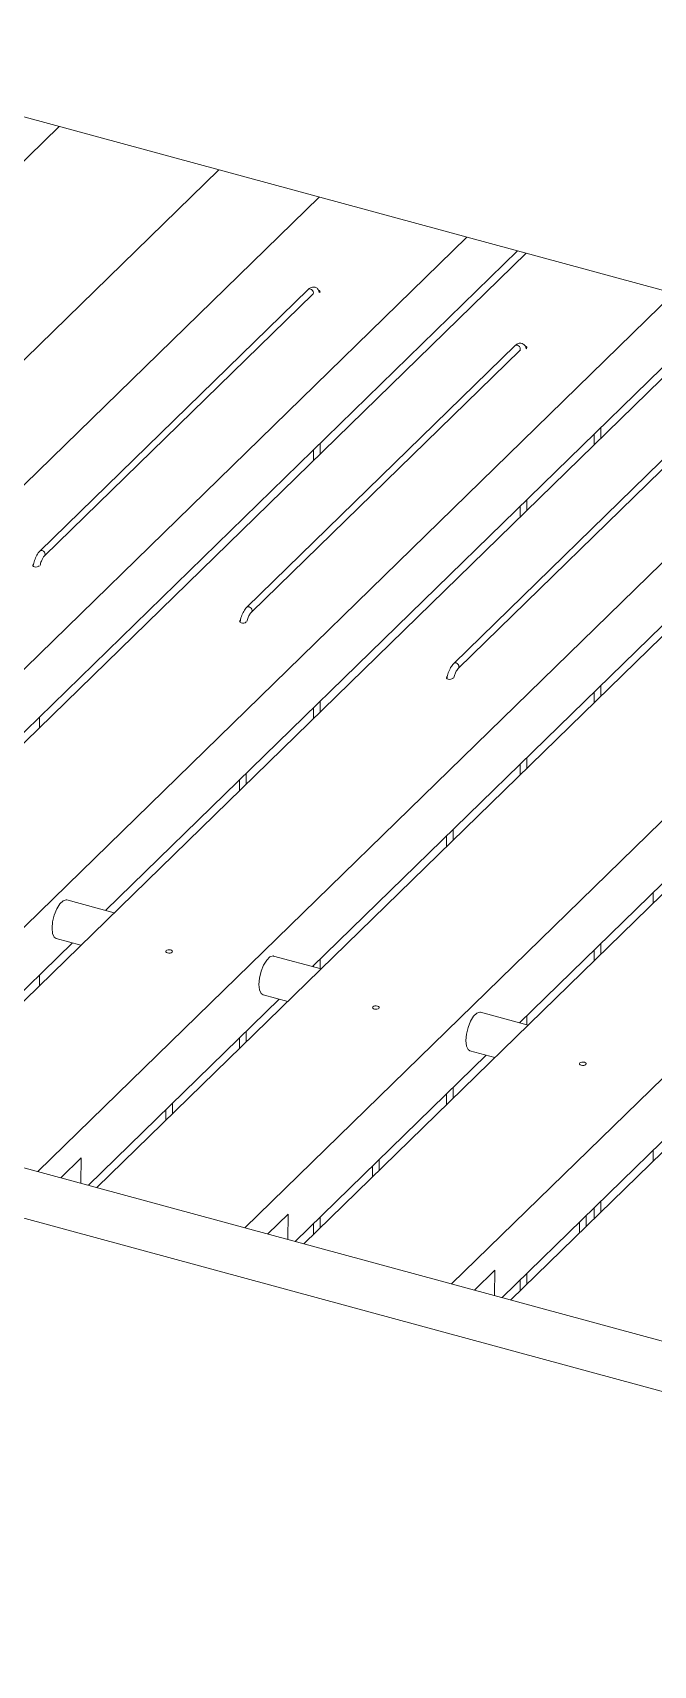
# Model space of a CAD drawing. Header units: millimetres. Extents: x 173 to 1125, y 0 to 736.
# Drawn here: x 852.9 to 880.8, y 323.2 to 396.5 of the extents above; entities that cross this region are included whole.
import ezdxf

# ---------------------------------------------------------------- set-up
doc = ezdxf.new("R2010")
doc.units = ezdxf.units.MM

msp = doc.modelspace()

# ---------------------------------------------------------------- linework, layer by layer
at = {"color": 7, "linetype": 'Continuous', "lineweight": 15}
for p, q in [((926.44, 372.677), (821.636, 401.16)), ((814.472, 353.627), (854.126, 392.33)), ((821.636, 351.68), (861.29, 390.383)), ((827.964, 352.231), (865.798, 389.158)), ((834.598, 350.428), (872.431, 387.355)), ((837.251, 349.707), (875.085, 386.634)), ((846.927, 359.633), (874.698, 386.739)), ((843.884, 347.905), (881.718, 384.832)), ((865.304, 385.004), (853.263, 373.252)), ((853.472, 373.037), (865.513, 384.789)), ((846.537, 347.183), (884.371, 384.11)), ((856.213, 357.11), (883.985, 384.215)), ((853.17, 345.381), (891.004, 382.308)), ((874.59, 382.48), (862.549, 370.728)), ((874.59, 382.48), (862.549, 370.728)), ((862.759, 370.513), (874.8, 382.265)), ((862.759, 370.513), (874.8, 382.265)), ((855.824, 344.66), (893.657, 381.587)), ((865.5, 354.586), (893.271, 381.692)), ((883.876, 379.956), (871.836, 368.204)), ((883.876, 379.956), (871.836, 368.204)), ((883.876, 379.956), (871.836, 368.204)), ((862.457, 342.857), (900.291, 379.784)), ((872.045, 367.989), (884.086, 379.741)), ((872.045, 367.989), (884.086, 379.741)), ((872.045, 367.989), (884.086, 379.741)), ((865.11, 342.136), (902.944, 379.063)), ((874.786, 352.062), (902.557, 379.168)), ((878.139, 378.51), (878.139, 378.028)), ((878.439, 378.321), (878.439, 378.803)), ((865.538, 377.799), (865.538, 377.317)), ((865.838, 377.61), (865.838, 378.092)), ((871.743, 340.333), (909.577, 377.26)), ((874.396, 339.612), (912.23, 376.539)), ((875.125, 375.086), (875.125, 375.568)), ((875.125, 375.086), (875.125, 375.568)), ((874.825, 375.275), (874.825, 374.793)), ((874.825, 375.275), (874.825, 374.793)), ((853.474, 373.038), (853.472, 373.037)), ((862.76, 370.515), (862.759, 370.513)), ((872.047, 367.991), (872.045, 367.989)), ((878.139, 366.922), (878.139, 366.44)), ((878.439, 366.733), (878.439, 367.215)), ((865.538, 366.211), (865.538, 365.729)), ((865.838, 366.022), (865.838, 366.504)), ((853.238, 365.311), (853.238, 365.793)), ((875.125, 363.498), (875.125, 363.98)), ((875.125, 363.498), (875.125, 363.98)), ((862.524, 362.787), (862.524, 363.269)), ((862.524, 362.787), (862.524, 363.269)), ((874.825, 363.688), (874.825, 363.205)), ((874.825, 363.688), (874.825, 363.205)), ((862.224, 362.976), (862.224, 362.494)), ((862.224, 362.976), (862.224, 362.494)), ((871.51, 360.453), (871.51, 359.97)), ((871.51, 360.453), (871.51, 359.97)), ((871.51, 360.453), (871.51, 359.97)), ((871.81, 360.263), (871.81, 360.745)), ((871.81, 360.263), (871.81, 360.745)), ((871.81, 360.263), (871.81, 360.745)), ((880.797, 357.929), (880.797, 357.447)), ((880.797, 357.929), (880.797, 357.447)), ((880.797, 357.929), (880.797, 357.447)), ((880.797, 357.929), (880.797, 357.447)), ((856.6, 357.005), (854.465, 357.585)), ((856.6, 357.005), (854.465, 357.585)), ((856.6, 357.005), (854.465, 357.585)), ((853.993, 355.848), (855.105, 355.546)), ((853.993, 355.848), (855.105, 355.546)), ((853.993, 355.848), (855.105, 355.546)), ((846.151, 347.288), (854.718, 355.651)), ((865.886, 354.481), (863.752, 355.061)), ((865.886, 354.481), (863.752, 355.061)), ((865.886, 354.481), (863.752, 355.061)), ((865.886, 354.481), (863.752, 355.061)), ((878.139, 355.335), (878.139, 354.853)), ((878.439, 355.146), (878.439, 355.628)), ((865.538, 354.624), (865.538, 354.575)), ((865.838, 354.494), (865.838, 354.917)), ((853.238, 353.723), (853.238, 354.205)), ((928.26, 324.973), (823.456, 353.456)), ((855.437, 344.765), (864.005, 353.127)), ((863.28, 353.324), (864.391, 353.022)), ((863.28, 353.324), (864.391, 353.022)), ((863.28, 353.324), (864.391, 353.022)), ((863.28, 353.324), (864.391, 353.022)), ((875.172, 351.957), (873.038, 352.537)), ((875.172, 351.957), (873.038, 352.537)), ((875.172, 351.957), (873.038, 352.537)), ((875.172, 351.957), (873.038, 352.537)), ((875.172, 351.957), (873.038, 352.537)), ((874.825, 352.1), (874.825, 352.051)), ((874.825, 352.1), (874.825, 352.051)), ((875.125, 351.97), (875.125, 352.393)), ((875.125, 351.97), (875.125, 352.393)), ((926.44, 323.196), (821.636, 351.68)), ((862.224, 351.389), (862.224, 350.907)), ((862.224, 351.389), (862.224, 350.907)), ((862.524, 351.199), (862.524, 351.682)), ((862.524, 351.199), (862.524, 351.682)), ((864.724, 342.241), (873.291, 350.603)), ((872.566, 350.8), (873.677, 350.498)), ((872.566, 350.8), (873.677, 350.498)), ((872.566, 350.8), (873.677, 350.498)), ((872.566, 350.8), (873.677, 350.498)), ((872.566, 350.8), (873.677, 350.498)), ((871.81, 348.676), (871.81, 349.158)), ((871.81, 348.676), (871.81, 349.158)), ((871.81, 348.676), (871.81, 349.158)), ((859.21, 347.965), (859.21, 348.447)), ((859.21, 347.965), (859.21, 348.447)), ((859.21, 347.965), (859.21, 348.447)), ((871.51, 348.865), (871.51, 348.383)), ((871.51, 348.865), (871.51, 348.383)), ((871.51, 348.865), (871.51, 348.383)), ((858.91, 348.154), (858.91, 347.672)), ((858.91, 348.154), (858.91, 347.672)), ((858.91, 348.154), (858.91, 347.672)), ((874.01, 339.717), (882.577, 348.079)), ((880.797, 346.341), (880.797, 345.859)), ((880.797, 346.341), (880.797, 345.859)), ((880.797, 346.341), (880.797, 345.859)), ((880.797, 346.341), (880.797, 345.859)), ((854.201, 345.101), (855.113, 345.991)), ((855.113, 345.991), (855.101, 344.856)), ((868.196, 345.63), (868.196, 345.148)), ((868.196, 345.63), (868.196, 345.148)), ((868.196, 345.63), (868.196, 345.148)), ((868.196, 345.63), (868.196, 345.148)), ((868.496, 345.441), (868.496, 345.923)), ((868.496, 345.441), (868.496, 345.923)), ((868.496, 345.441), (868.496, 345.923)), ((868.496, 345.441), (868.496, 345.923)), ((878.439, 343.558), (878.439, 344.04)), ((863.487, 342.577), (864.4, 343.468)), ((864.4, 343.468), (864.387, 342.332)), ((865.838, 342.847), (865.838, 343.329)), ((877.782, 342.917), (877.782, 343.399)), ((877.782, 342.917), (877.782, 343.399)), ((877.782, 342.917), (877.782, 343.399)), ((877.782, 342.917), (877.782, 343.399)), ((877.782, 342.917), (877.782, 343.399)), ((878.139, 343.747), (878.139, 343.265)), ((865.538, 343.036), (865.538, 342.554)), ((877.482, 343.106), (877.482, 342.624)), ((877.482, 343.106), (877.482, 342.624)), ((877.482, 343.106), (877.482, 342.624)), ((877.482, 343.106), (877.482, 342.624)), ((877.482, 343.106), (877.482, 342.624)), ((872.773, 340.053), (873.686, 340.944)), ((873.686, 340.944), (873.673, 339.808)), ((874.825, 340.512), (874.825, 340.03)), ((874.825, 340.512), (874.825, 340.03)), ((875.125, 340.323), (875.125, 340.805)), ((875.125, 340.323), (875.125, 340.805))]:
    msp.add_line(p, q, dxfattribs=at)
at = {"color": 8, "linetype": 'Continuous', "lineweight": 15, "flags": 128}
for points in [[(865.304, 385.004), (865.315, 385.013), (865.358, 385.029), (865.408, 385.025), (865.459, 385.001), (865.502, 384.962), (865.531, 384.912), (865.541, 384.86), (865.531, 384.814), (865.513, 384.789)], [(874.59, 382.48), (874.601, 382.489), (874.644, 382.505), (874.695, 382.501), (874.746, 382.478), (874.789, 382.438), (874.817, 382.388), (874.827, 382.336), (874.817, 382.29), (874.8, 382.265)], [(874.59, 382.48), (874.601, 382.489), (874.644, 382.505), (874.695, 382.501), (874.746, 382.478), (874.789, 382.438), (874.817, 382.388), (874.827, 382.336), (874.817, 382.29), (874.8, 382.265)], [(853.263, 373.252), (853.274, 373.261), (853.317, 373.277), (853.368, 373.273), (853.418, 373.249), (853.462, 373.21), (853.49, 373.16), (853.5, 373.108), (853.49, 373.062), (853.474, 373.038)], [(862.549, 370.728), (862.56, 370.737), (862.603, 370.753), (862.654, 370.749), (862.705, 370.725), (862.748, 370.686), (862.777, 370.636), (862.787, 370.584), (862.777, 370.538), (862.76, 370.515)], [(862.549, 370.728), (862.56, 370.737), (862.603, 370.753), (862.654, 370.749), (862.705, 370.725), (862.748, 370.686), (862.777, 370.636), (862.787, 370.584), (862.777, 370.538), (862.76, 370.515)], [(871.836, 368.204), (871.847, 368.213), (871.89, 368.229), (871.94, 368.225), (871.991, 368.202), (872.034, 368.162), (872.063, 368.112), (872.073, 368.06), (872.063, 368.014), (872.047, 367.991)], [(871.836, 368.204), (871.847, 368.213), (871.89, 368.229), (871.94, 368.225), (871.991, 368.202), (872.034, 368.162), (872.063, 368.112), (872.073, 368.06), (872.063, 368.014), (872.047, 367.991)], [(871.836, 368.204), (871.847, 368.213), (871.89, 368.229), (871.94, 368.225), (871.991, 368.202), (872.034, 368.162), (872.063, 368.112), (872.073, 368.06), (872.063, 368.014), (872.047, 367.991)]]:
    msp.add_lwpolyline(points, dxfattribs=at)
at = {"color": 7, "linetype": 'Continuous', "lineweight": 15, "flags": 128}
for points in [[(865.799, 384.861), (865.821, 384.876), (865.838, 384.905), (865.832, 384.935), (865.804, 384.962), (865.769, 384.978)], [(875.086, 382.337), (875.108, 382.353), (875.124, 382.382), (875.118, 382.411), (875.09, 382.438), (875.055, 382.454)], [(875.086, 382.337), (875.108, 382.353), (875.124, 382.382), (875.118, 382.411), (875.09, 382.438), (875.055, 382.454)], [(852.975, 372.665), (852.955, 372.65), (852.938, 372.621), (852.944, 372.591), (852.972, 372.564), (853.018, 372.545), (853.074, 372.537), (853.132, 372.54), (853.183, 372.554), (853.22, 372.578), (853.234, 372.596)], [(862.262, 370.141), (862.241, 370.126), (862.225, 370.097), (862.231, 370.067), (862.259, 370.041), (862.304, 370.022), (862.36, 370.013), (862.418, 370.016), (862.47, 370.03), (862.507, 370.054), (862.52, 370.072)], [(862.262, 370.141), (862.241, 370.126), (862.225, 370.097), (862.231, 370.067), (862.259, 370.041), (862.304, 370.022), (862.36, 370.013), (862.418, 370.016), (862.47, 370.03), (862.507, 370.054), (862.52, 370.072)], [(871.548, 367.617), (871.528, 367.602), (871.511, 367.573), (871.517, 367.543), (871.545, 367.517), (871.59, 367.498), (871.647, 367.489), (871.705, 367.492), (871.756, 367.507), (871.793, 367.53), (871.806, 367.548)], [(871.548, 367.617), (871.528, 367.602), (871.511, 367.573), (871.517, 367.543), (871.545, 367.517), (871.59, 367.498), (871.647, 367.489), (871.705, 367.492), (871.756, 367.507), (871.793, 367.53), (871.806, 367.548)], [(871.548, 367.617), (871.528, 367.602), (871.511, 367.573), (871.517, 367.543), (871.545, 367.517), (871.59, 367.498), (871.647, 367.489), (871.705, 367.492), (871.756, 367.507), (871.793, 367.53), (871.806, 367.548)], [(854.465, 357.585), (854.439, 357.589), (854.302, 357.547), (854.156, 357.405), (854.019, 357.179), (853.907, 356.898), (853.835, 356.595), (853.809, 356.306), (853.835, 356.067), (853.907, 355.906), (853.993, 355.848)], [(854.465, 357.585), (854.439, 357.589), (854.302, 357.547), (854.156, 357.405), (854.019, 357.179), (853.907, 356.898), (853.835, 356.595), (853.809, 356.306), (853.835, 356.067), (853.907, 355.906), (853.993, 355.848)], [(854.465, 357.585), (854.439, 357.589), (854.302, 357.547), (854.156, 357.405), (854.019, 357.179), (853.907, 356.898), (853.835, 356.595), (853.809, 356.306), (853.835, 356.067), (853.907, 355.906), (853.993, 355.848)], [(858.99, 355.199), (858.944, 355.218), (858.916, 355.245), (858.91, 355.275), (858.927, 355.303), (858.964, 355.327), (859.015, 355.341), (859.074, 355.344), (859.13, 355.336), (859.175, 355.317), (859.203, 355.29), (859.209, 355.26), (859.192, 355.231), (859.155, 355.208), (859.104, 355.194), (859.046, 355.19), (858.99, 355.199)], [(858.99, 355.199), (858.944, 355.218), (858.916, 355.245), (858.91, 355.275), (858.927, 355.303), (858.964, 355.327), (859.015, 355.341), (859.074, 355.344), (859.13, 355.336), (859.175, 355.317), (859.203, 355.29), (859.209, 355.26), (859.192, 355.231), (859.155, 355.208), (859.104, 355.194), (859.046, 355.19), (858.99, 355.199)], [(858.99, 355.199), (858.944, 355.218), (858.916, 355.245), (858.91, 355.275), (858.927, 355.303), (858.964, 355.327), (859.015, 355.341), (859.074, 355.344), (859.13, 355.336), (859.175, 355.317), (859.203, 355.29), (859.209, 355.26), (859.192, 355.231), (859.155, 355.208), (859.104, 355.194), (859.046, 355.19), (858.99, 355.199)], [(859.13, 355.336), (859.074, 355.344), (859.015, 355.341), (858.964, 355.327), (858.927, 355.303), (858.91, 355.275), (858.916, 355.245), (858.944, 355.218), (858.99, 355.199), (859.046, 355.19), (859.104, 355.194), (859.155, 355.208), (859.192, 355.231), (859.209, 355.26), (859.203, 355.29), (859.175, 355.317), (859.13, 355.336)], [(859.13, 355.336), (859.074, 355.344), (859.015, 355.341), (858.964, 355.327), (858.927, 355.303), (858.91, 355.275), (858.916, 355.245), (858.944, 355.218), (858.99, 355.199), (859.046, 355.19), (859.104, 355.194), (859.155, 355.208), (859.192, 355.231), (859.209, 355.26), (859.203, 355.29), (859.175, 355.317), (859.13, 355.336)], [(859.13, 355.336), (859.074, 355.344), (859.015, 355.341), (858.964, 355.327), (858.927, 355.303), (858.91, 355.275), (858.916, 355.245), (858.944, 355.218), (858.99, 355.199), (859.046, 355.19), (859.104, 355.194), (859.155, 355.208), (859.192, 355.231), (859.209, 355.26), (859.203, 355.29), (859.175, 355.317), (859.13, 355.336)], [(863.752, 355.061), (863.726, 355.065), (863.589, 355.023), (863.443, 354.881), (863.306, 354.655), (863.194, 354.374), (863.121, 354.071), (863.096, 353.782), (863.121, 353.543), (863.194, 353.382), (863.28, 353.324)], [(863.752, 355.061), (863.726, 355.065), (863.589, 355.023), (863.443, 354.881), (863.306, 354.655), (863.194, 354.374), (863.121, 354.071), (863.096, 353.782), (863.121, 353.543), (863.194, 353.382), (863.28, 353.324)], [(863.752, 355.061), (863.726, 355.065), (863.589, 355.023), (863.443, 354.881), (863.306, 354.655), (863.194, 354.374), (863.121, 354.071), (863.096, 353.782), (863.121, 353.543), (863.194, 353.382), (863.28, 353.324)], [(863.752, 355.061), (863.726, 355.065), (863.589, 355.023), (863.443, 354.881), (863.306, 354.655), (863.194, 354.374), (863.121, 354.071), (863.096, 353.782), (863.121, 353.543), (863.194, 353.382), (863.28, 353.324)], [(868.276, 352.675), (868.231, 352.694), (868.203, 352.721), (868.197, 352.751), (868.213, 352.78), (868.25, 352.803), (868.302, 352.817), (868.36, 352.82), (868.416, 352.812), (868.462, 352.793), (868.489, 352.766), (868.495, 352.736), (868.479, 352.707), (868.442, 352.684), (868.39, 352.67), (868.332, 352.667), (868.276, 352.675)], [(868.276, 352.675), (868.231, 352.694), (868.203, 352.721), (868.197, 352.751), (868.213, 352.78), (868.25, 352.803), (868.302, 352.817), (868.36, 352.82), (868.416, 352.812), (868.462, 352.793), (868.489, 352.766), (868.495, 352.736), (868.479, 352.707), (868.442, 352.684), (868.39, 352.67), (868.332, 352.667), (868.276, 352.675)], [(868.276, 352.675), (868.231, 352.694), (868.203, 352.721), (868.197, 352.751), (868.213, 352.78), (868.25, 352.803), (868.302, 352.817), (868.36, 352.82), (868.416, 352.812), (868.462, 352.793), (868.489, 352.766), (868.495, 352.736), (868.479, 352.707), (868.442, 352.684), (868.39, 352.67), (868.332, 352.667), (868.276, 352.675)], [(868.276, 352.675), (868.231, 352.694), (868.203, 352.721), (868.197, 352.751), (868.213, 352.78), (868.25, 352.803), (868.302, 352.817), (868.36, 352.82), (868.416, 352.812), (868.462, 352.793), (868.489, 352.766), (868.495, 352.736), (868.479, 352.707), (868.442, 352.684), (868.39, 352.67), (868.332, 352.667), (868.276, 352.675)], [(868.416, 352.812), (868.36, 352.82), (868.302, 352.817), (868.25, 352.803), (868.213, 352.78), (868.197, 352.751), (868.203, 352.721), (868.231, 352.694), (868.276, 352.675), (868.332, 352.667), (868.39, 352.67), (868.442, 352.684), (868.479, 352.707), (868.495, 352.736), (868.489, 352.766), (868.462, 352.793), (868.416, 352.812)], [(868.416, 352.812), (868.36, 352.82), (868.302, 352.817), (868.25, 352.803), (868.213, 352.78), (868.197, 352.751), (868.203, 352.721), (868.231, 352.694), (868.276, 352.675), (868.332, 352.667), (868.39, 352.67), (868.442, 352.684), (868.479, 352.707), (868.495, 352.736), (868.489, 352.766), (868.462, 352.793), (868.416, 352.812)], [(868.416, 352.812), (868.36, 352.82), (868.302, 352.817), (868.25, 352.803), (868.213, 352.78), (868.197, 352.751), (868.203, 352.721), (868.231, 352.694), (868.276, 352.675), (868.332, 352.667), (868.39, 352.67), (868.442, 352.684), (868.479, 352.707), (868.495, 352.736), (868.489, 352.766), (868.462, 352.793), (868.416, 352.812)], [(868.416, 352.812), (868.36, 352.82), (868.302, 352.817), (868.25, 352.803), (868.213, 352.78), (868.197, 352.751), (868.203, 352.721), (868.231, 352.694), (868.276, 352.675), (868.332, 352.667), (868.39, 352.67), (868.442, 352.684), (868.479, 352.707), (868.495, 352.736), (868.489, 352.766), (868.462, 352.793), (868.416, 352.812)], [(873.038, 352.537), (873.012, 352.542), (872.875, 352.499), (872.729, 352.357), (872.592, 352.132), (872.48, 351.85), (872.407, 351.547), (872.382, 351.259), (872.407, 351.019), (872.48, 350.859), (872.566, 350.8)], [(873.038, 352.537), (873.012, 352.542), (872.875, 352.499), (872.729, 352.357), (872.592, 352.132), (872.48, 351.85), (872.407, 351.547), (872.382, 351.259), (872.407, 351.019), (872.48, 350.859), (872.566, 350.8)], [(873.038, 352.537), (873.012, 352.542), (872.875, 352.499), (872.729, 352.357), (872.592, 352.132), (872.48, 351.85), (872.407, 351.547), (872.382, 351.259), (872.407, 351.019), (872.48, 350.859), (872.566, 350.8)], [(873.038, 352.537), (873.012, 352.542), (872.875, 352.499), (872.729, 352.357), (872.592, 352.132), (872.48, 351.85), (872.407, 351.547), (872.382, 351.259), (872.407, 351.019), (872.48, 350.859), (872.566, 350.8)], [(873.038, 352.537), (873.012, 352.542), (872.875, 352.499), (872.729, 352.357), (872.592, 352.132), (872.48, 351.85), (872.407, 351.547), (872.382, 351.259), (872.407, 351.019), (872.48, 350.859), (872.566, 350.8)], [(877.562, 350.151), (877.517, 350.17), (877.489, 350.197), (877.483, 350.227), (877.5, 350.256), (877.537, 350.279), (877.588, 350.293), (877.646, 350.297), (877.702, 350.288), (877.748, 350.269), (877.776, 350.242), (877.782, 350.212), (877.765, 350.184), (877.728, 350.16), (877.677, 350.146), (877.619, 350.143), (877.562, 350.151)], [(877.562, 350.151), (877.517, 350.17), (877.489, 350.197), (877.483, 350.227), (877.5, 350.256), (877.537, 350.279), (877.588, 350.293), (877.646, 350.297), (877.702, 350.288), (877.748, 350.269), (877.776, 350.242), (877.782, 350.212), (877.765, 350.184), (877.728, 350.16), (877.677, 350.146), (877.619, 350.143), (877.562, 350.151)], [(877.562, 350.151), (877.517, 350.17), (877.489, 350.197), (877.483, 350.227), (877.5, 350.256), (877.537, 350.279), (877.588, 350.293), (877.646, 350.297), (877.702, 350.288), (877.748, 350.269), (877.776, 350.242), (877.782, 350.212), (877.765, 350.184), (877.728, 350.16), (877.677, 350.146), (877.619, 350.143), (877.562, 350.151)], [(877.562, 350.151), (877.517, 350.17), (877.489, 350.197), (877.483, 350.227), (877.5, 350.256), (877.537, 350.279), (877.588, 350.293), (877.646, 350.297), (877.702, 350.288), (877.748, 350.269), (877.776, 350.242), (877.782, 350.212), (877.765, 350.184), (877.728, 350.16), (877.677, 350.146), (877.619, 350.143), (877.562, 350.151)], [(877.562, 350.151), (877.517, 350.17), (877.489, 350.197), (877.483, 350.227), (877.5, 350.256), (877.537, 350.279), (877.588, 350.293), (877.646, 350.297), (877.702, 350.288), (877.748, 350.269), (877.776, 350.242), (877.782, 350.212), (877.765, 350.184), (877.728, 350.16), (877.677, 350.146), (877.619, 350.143), (877.562, 350.151)], [(877.702, 350.288), (877.646, 350.297), (877.588, 350.293), (877.537, 350.279), (877.5, 350.256), (877.483, 350.227), (877.489, 350.197), (877.517, 350.17), (877.562, 350.151), (877.619, 350.143), (877.677, 350.146), (877.728, 350.16), (877.765, 350.184), (877.782, 350.212), (877.776, 350.242), (877.748, 350.269), (877.702, 350.288)], [(877.702, 350.288), (877.646, 350.297), (877.588, 350.293), (877.537, 350.279), (877.5, 350.256), (877.483, 350.227), (877.489, 350.197), (877.517, 350.17), (877.562, 350.151), (877.619, 350.143), (877.677, 350.146), (877.728, 350.16), (877.765, 350.184), (877.782, 350.212), (877.776, 350.242), (877.748, 350.269), (877.702, 350.288)], [(877.702, 350.288), (877.646, 350.297), (877.588, 350.293), (877.537, 350.279), (877.5, 350.256), (877.483, 350.227), (877.489, 350.197), (877.517, 350.17), (877.562, 350.151), (877.619, 350.143), (877.677, 350.146), (877.728, 350.16), (877.765, 350.184), (877.782, 350.212), (877.776, 350.242), (877.748, 350.269), (877.702, 350.288)], [(877.702, 350.288), (877.646, 350.297), (877.588, 350.293), (877.537, 350.279), (877.5, 350.256), (877.483, 350.227), (877.489, 350.197), (877.517, 350.17), (877.562, 350.151), (877.619, 350.143), (877.677, 350.146), (877.728, 350.16), (877.765, 350.184), (877.782, 350.212), (877.776, 350.242), (877.748, 350.269), (877.702, 350.288)], [(877.702, 350.288), (877.646, 350.297), (877.588, 350.293), (877.537, 350.279), (877.5, 350.256), (877.483, 350.227), (877.489, 350.197), (877.517, 350.17), (877.562, 350.151), (877.619, 350.143), (877.677, 350.146), (877.728, 350.16), (877.765, 350.184), (877.782, 350.212), (877.776, 350.242), (877.748, 350.269), (877.702, 350.288)]]:
    msp.add_lwpolyline(points, dxfattribs=at)
at = {"color": 7, "linetype": 'Continuous', "lineweight": 15}
for points, knots in [([(865.802, 384.865), (865.793, 384.904), (865.773, 384.99), (865.684, 385.081), (865.557, 385.125), (865.432, 385.1), (865.353, 385.05), (865.312, 385.011), (865.304, 385.004)], [0, 0, 0, 0, 0.174004, 0.382089, 0.568203, 0.751722, 0.949835, 1, 1, 1, 1]), ([(865.513, 384.789), (865.526, 384.799), (865.546, 384.815), (865.544, 384.814), (865.543, 384.813)], [0, 0, 0, 0, 0.60457, 1, 1, 1, 1]), ([(875.089, 382.341), (875.08, 382.38), (875.06, 382.466), (874.971, 382.557), (874.844, 382.601), (874.718, 382.577), (874.639, 382.526), (874.598, 382.488), (874.59, 382.48)], [0, 0, 0, 0, 0.174004, 0.382089, 0.568203, 0.751722, 0.949835, 1, 1, 1, 1]), ([(875.089, 382.341), (875.08, 382.38), (875.06, 382.466), (874.971, 382.557), (874.844, 382.601), (874.718, 382.577), (874.639, 382.526), (874.598, 382.488), (874.59, 382.48)], [0, 0, 0, 0, 0.174004, 0.382089, 0.568203, 0.751722, 0.949835, 1, 1, 1, 1]), ([(874.8, 382.265), (874.812, 382.275), (874.833, 382.291), (874.83, 382.29), (874.829, 382.29)], [0, 0, 0, 0, 0.60457, 1, 1, 1, 1]), ([(874.8, 382.265), (874.812, 382.275), (874.833, 382.291), (874.83, 382.29), (874.829, 382.29)], [0, 0, 0, 0, 0.60457, 1, 1, 1, 1]), ([(853.263, 373.252), (853.238, 373.225), (853.166, 373.146), (853.068, 372.965), (852.99, 372.758), (852.972, 372.638), (852.967, 372.602)], [0, 0, 0, 0, 0.179405, 0.524234, 0.859054, 1, 1, 1, 1]), ([(853.27, 372.606), (853.27, 372.61), (853.281, 372.673), (853.326, 372.797), (853.393, 372.938), (853.446, 373.01), (853.468, 373.032), (853.472, 373.037)], [0, 0, 0, 0, 0.024023, 0.348206, 0.67255, 0.935637, 1, 1, 1, 1]), ([(862.549, 370.728), (862.525, 370.701), (862.452, 370.622), (862.354, 370.441), (862.277, 370.234), (862.259, 370.114), (862.253, 370.078)], [0, 0, 0, 0, 0.179405, 0.524234, 0.859054, 1, 1, 1, 1]), ([(862.549, 370.728), (862.525, 370.701), (862.452, 370.622), (862.354, 370.441), (862.277, 370.234), (862.259, 370.114), (862.253, 370.078)], [0, 0, 0, 0, 0.179405, 0.524234, 0.859054, 1, 1, 1, 1]), ([(862.556, 370.084), (862.557, 370.088), (862.568, 370.15), (862.612, 370.273), (862.679, 370.415), (862.733, 370.486), (862.755, 370.509), (862.759, 370.513)], [0, 0, 0, 0, 0.019282, 0.345039, 0.67096, 0.935324, 1, 1, 1, 1]), ([(862.556, 370.084), (862.557, 370.088), (862.568, 370.15), (862.612, 370.273), (862.679, 370.415), (862.733, 370.486), (862.755, 370.509), (862.759, 370.513)], [0, 0, 0, 0, 0.019282, 0.345039, 0.67096, 0.935324, 1, 1, 1, 1]), ([(871.836, 368.204), (871.811, 368.177), (871.739, 368.098), (871.641, 367.917), (871.563, 367.711), (871.545, 367.59), (871.54, 367.554)], [0, 0, 0, 0, 0.179405, 0.524234, 0.859054, 1, 1, 1, 1]), ([(871.836, 368.204), (871.811, 368.177), (871.739, 368.098), (871.641, 367.917), (871.563, 367.711), (871.545, 367.59), (871.54, 367.554)], [0, 0, 0, 0, 0.179405, 0.524234, 0.859054, 1, 1, 1, 1]), ([(871.836, 368.204), (871.811, 368.177), (871.739, 368.098), (871.641, 367.917), (871.563, 367.711), (871.545, 367.59), (871.54, 367.554)], [0, 0, 0, 0, 0.179405, 0.524234, 0.859054, 1, 1, 1, 1]), ([(871.843, 367.56), (871.843, 367.564), (871.854, 367.626), (871.899, 367.75), (871.966, 367.891), (872.019, 367.962), (872.041, 367.985), (872.045, 367.989)], [0, 0, 0, 0, 0.019282, 0.345039, 0.67096, 0.935324, 1, 1, 1, 1]), ([(871.843, 367.56), (871.843, 367.564), (871.854, 367.626), (871.899, 367.75), (871.966, 367.891), (872.019, 367.962), (872.041, 367.985), (872.045, 367.989)], [0, 0, 0, 0, 0.019282, 0.345039, 0.67096, 0.935324, 1, 1, 1, 1]), ([(871.843, 367.56), (871.843, 367.564), (871.854, 367.626), (871.899, 367.75), (871.966, 367.891), (872.019, 367.962), (872.041, 367.985), (872.045, 367.989)], [0, 0, 0, 0, 0.019282, 0.345039, 0.67096, 0.935324, 1, 1, 1, 1])]:
    msp.add_open_spline(points, degree=3, knots=knots, dxfattribs=at)

doc.saveas('drawing.dxf')
